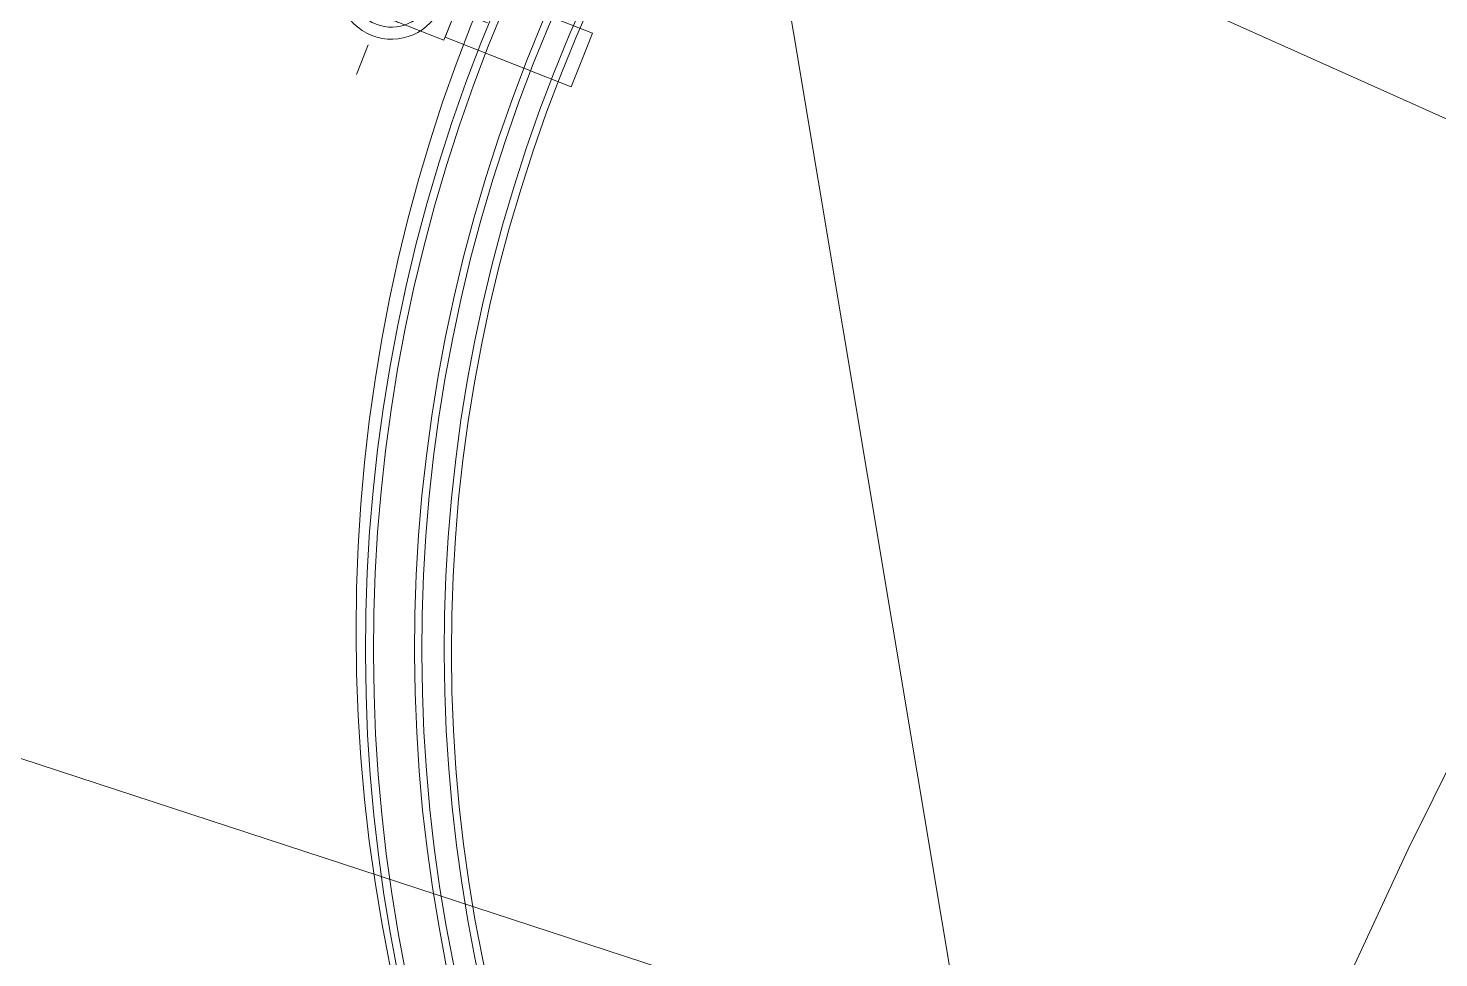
# Model space of a CAD drawing. Header units: metres. Extents: x -207 to 292, y -187 to 169.
# Drawn here: x -36.004 to -31.598, y 3.03 to 5.933 of the extents above; entities that cross this region are included whole.
import ezdxf

# ---------------------------------------------------------------- set-up
doc = ezdxf.new("R2010")
doc.units = ezdxf.units.M
doc.linetypes.add('Dash', pattern=[0.006, 0.003, -0.003])
for name, color, linetype, lineweight in [('C-TOPO-MAJR', 7, 'Continuous', 35), ('C-TOPO-MINR', 7, 'Continuous', 9), ('EQUIPOS PIS', 7, 'Continuous', 9), ('P-SANR-FIXT', 7, 'Continuous', 9), ('P-SANR-FIXT-HDLN', 7, 'Dash', 9)]:
    doc.layers.add(name, color=color, linetype=linetype, lineweight=lineweight)
doc.layers.add('PR10-ARQ-PL-001-Emplazamiento-C-1_dwg', color=7, linetype='Continuous', lineweight=9, true_color=0x767676)

# ---------------------------------------------------------------- blocks, each defined once
blk = doc.blocks.new('M_Estanque-Terraza - M_Estanque-Terraza-2331352-PLANTA EMPLAZAMIENTO ACTUALIZADO')
at = {"layer": 'P-SANR-FIXT'}
for radius, start in [(5.1516, 0), (5.1516, 0), (5.1266, 360), (5.1266, 360), (4.9983, 360), (4.9755, 360), (4.9059, 0), (4.8832, 0)]:
    blk.add_arc((0, 0), radius, start, 180, dxfattribs=at)
blk = doc.blocks.new('M_Tuberia Alimentación-01 - M_Tuberia Alimentación-01-2152466-PLANTA EMPLAZAMIENTO ACTUALIZADO')
at = {"layer": 'P-SANR-FIXT'}
for p, q in [((-0.2485, 0.3201), (-0.2551, 0.3201)), ((-0.2551, 0.3201), (-0.2551, 0.2959)), ((-0.2551, 0.0118), (-0.2551, 0.3169)), ((-0.2485, 0.3169), (-0.2551, 0.3169)), ((-0.2485, 0.2959), (-0.2485, 0.3201)), ((-0.2485, 0.3169), (-0.2485, 0.0118)), ((-0.2551, 0.2959), (-0.2551, -0.0196)), ((-0.2485, -0.0196), (-0.2485, 0.2959)), ((0.2154, 0.1), (0.1059, 0.1)), ((0.2154, 0), (0.2154, 0.1)), ((0.6388, 0.09), (0.2154, 0.09)), ((0.2154, 0), (0.2154, 0.09)), ((0.6388, 0.09), (0.6388, 0)), ((-0.2162, 0.0647), (-0.2485, 0.0647)), ((-0.2485, 0), (-0.2485, 0.0647)), ((-0.2162, 0.0647), (-0.2162, 0)), ((-0.2551, 0.0118), (-0.2551, -0.025)), ((-0.2551, 0.0118), (-0.2485, 0.0118)), ((-0.2485, -0.025), (-0.2485, 0.0118)), ((-0.2485, -0.0647), (-0.2485, 0)), ((-0.1681, 0.0296), (-0.2162, 0.0296)), ((-0.2162, 0), (-0.2162, 0.0296)), ((-0.2162, 0), (-0.2162, -0.0647)), ((-0.1681, 0.0296), (-0.1681, 0)), ((-0.1681, 0), (-0.1681, -0.0296)), ((0.2154, -0.1), (0.2154, 0)), ((0.2154, -0.09), (0.2154, 0)), ((0.6388, 0), (0.6388, -0.09)), ((-0.2551, -0.0196), (-0.2485, -0.0196)), ((-0.2551, -0.025), (-0.2485, -0.025)), ((-0.2162, -0.0296), (-0.2162, 0)), ((-0.2162, -0.0296), (-0.1681, -0.0296)), ((-0.2485, -0.0647), (-0.2162, -0.0647)), ((0.1059, -0.1), (0.2154, -0.1)), ((0.2154, -0.09), (0.6388, -0.09))]:
    blk.add_line(p, q, dxfattribs=at)
at = {"layer": 'P-SANR-FIXT', "flags": 128}
for points in [[(0.1059, 0.1), (0.1017, 0.1), (0.0974, 0.1), (0.0932, 0.1), (0.089, 0.1), (0.0849, 0.1), (0.0807, 0.1), (0.0766, 0.1), (0.0726, 0.1), (0.0686, 0.1), (0.0647, 0.1), (0.0608, 0.1), (0.057, 0.1), (0.0533, 0.1), (0.0496, 0.1), (0.0461, 0.1), (0.0427, 0.1), (0.0393, 0.1), (0.0361, 0.1), (0.0329, 0.1), (0.0299, 0.1), (0.027, 0.1), (0.0243, 0.1), (0.0216, 0.1), (0.0191, 0.1), (0.0168, 0.1), (0.0146, 0.1), (0.0125, 0.1), (0.0106, 0.1), (0.0088, 0.1), (0.0072, 0.1), (0.0057, 0.1), (0.0044, 0.1), (0.0033, 0.1), (0.0023, 0.1), (0.0015, 0.1), (0.0009, 0.1), (0.0004, 0.1), (0.0001, 0.1), (0, 0.1)], [(0, -0.1), (0.0001, -0.1), (0.0003, -0.1), (0.0008, -0.1), (0.0014, -0.1), (0.0021, -0.1), (0.003, -0.1), (0.0041, -0.1), (0.0054, -0.1), (0.0068, -0.1), (0.0084, -0.1), (0.0101, -0.1), (0.012, -0.1), (0.014, -0.1), (0.0162, -0.1), (0.0185, -0.1), (0.021, -0.1), (0.0236, -0.1), (0.0263, -0.1), (0.0291, -0.1), (0.0321, -0.1), (0.0352, -0.1), (0.0384, -0.1), (0.0417, -0.1), (0.0452, -0.1), (0.0487, -0.1), (0.0523, -0.1), (0.056, -0.1), (0.0598, -0.1), (0.0636, -0.1), (0.0675, -0.1), (0.0715, -0.1), (0.0755, -0.1), (0.0796, -0.1), (0.0837, -0.1), (0.0879, -0.1), (0.0921, -0.1), (0.0963, -0.1), (0.1005, -0.1), (0.1047, -0.1), (0.1059, -0.1)]]:
    blk.add_lwpolyline(points, dxfattribs=at)
at = {"layer": 'P-SANR-FIXT'}
for radius, start, end in [(0.1685, 360, 180), (0.1685, 360, 180), (0.1685, 360, 180), (0.1685, 360, 180), (0.1685, 360, 180), (0.1685, 360, 180), (0.1308, 0, 180), (0.1308, 360, 180), (0.1308, 360, 180), (0.1308, 360, 180), (0.109, 360, 180), (0.109, 360, 180), (0.109, 360, 180), (0.109, 360, 180), (0.1, 0, 180), (0.091, 0, 180), (0.091, 0, 180), (0.091, 0, 180), (0.091, 0, 180), (0.1685, 180, 360), (0.1685, 180, 360), (0.1685, 180, 360), (0.1685, 180, 360), (0.1685, 180, 360), (0.1685, 180, 360), (0.1308, 180, 0), (0.1308, 180, 360), (0.1308, 180, 360), (0.1308, 180, 360), (0.109, 180, 360), (0.109, 180, 360), (0.109, 180, 360), (0.109, 180, 360), (0.1, 180, 0), (0.091, 180, 0), (0.091, 180, 0), (0.091, 180, 0), (0.091, 180, 0)]:
    blk.add_arc((0, 0), radius, start, end, dxfattribs=at)
at = {"layer": 'P-SANR-FIXT-HDLN'}
for p, q in [((0, 0), (0, 0.301)), ((-0.3222, 0), (0, 0)), ((0.3222, 0), (0, 0)), ((0, 0), (0, -0.301))]:
    blk.add_line(p, q, dxfattribs=at)
blk = doc.blocks.new('YADRAN_LASQUEMAS_ARQ_MO_002_TERRAZAS_rvt-1-PLANTA EMPLAZAMIENTO ACTUALIZADO')
at = {"layer": 'P-SANR-FIXT', "lineweight": 9}
for name, p, rotation in [('M_Estanque-Terraza - M_Estanque-Terraza-2331352-PLANTA EMPLAZAMIENTO ACTUALIZADO', (-29.798, 3.9952), 72.88020417694379), ('M_Tuberia Alimentación-01 - M_Tuberia Alimentación-01-2152466-PLANTA EMPLAZAMIENTO ACTUALIZADO', (-34.8695, 6.0669), 338.5391782009776)]:
    blk.add_blockref(name, p, dxfattribs=dict(at, rotation=rotation))
blk = doc.blocks.new('PR10-ARQ-PL-001-Emplazamiento-C-1_dwg-674643-PLANTA EMPLAZAMIENTO ACTUALIZADO')
at = {"layer": 'C-TOPO-MAJR', "color": 1, "lineweight": 9, "true_color": 0xff0000, "flags": 128}
blk.add_lwpolyline([(-27.2678, -10.8213), (-30.9585, -2.0775), (-32.2353, 2.2031), (-31.6933, 3.3696), (-30.9098, 4.9475), (-30.8894, 5.0037), (-31.124, 5.4476), (-31.8302, 5.7639), (-33.9418, 6.7098), (-36.7207, 7.8261)], dxfattribs=at)
at = {"layer": 'C-TOPO-MINR', "color": 9, "true_color": 0xc0c0c0, "flags": 128}
blk.add_lwpolyline([(-25.1754, 6.8403), (-31.3745, 9.4222), (-31.3912, 9.4289), (-31.5395, 9.4441), (-31.5459, 9.4914), (-31.684, 9.4682), (-31.7383, 9.476), (-31.7316, 9.5179), (-31.7969, 9.4764), (-31.8627, 9.4518), (-31.9223, 9.4517), (-31.9586, 9.4744), (-31.9919, 9.429), (-32.1748, 9.4167), (-32.1367, 9.3996), (-32.2707, 9.3521), (-32.31, 9.3116), (-32.2136, 9.2845), (-32.4776, 9.1295), (-32.5741, 8.9633), (-33.9226, 7.7709), (-33.0738, 2.6861), (-36.4417, 3.7876)], dxfattribs=at)
at = {"layer": 'EQUIPOS PIS'}
blk.add_circle((-29.833, 4.0505), 5.1472, dxfattribs=at)

msp = doc.modelspace()

# ---------------------------------------------------------------- linework, layer by layer
at = {"layer": 'C-TOPO-MAJR', "color": 1, "lineweight": 9, "true_color": 0xff0000, "flags": 128}
msp.add_lwpolyline([(-27.2678, -10.8213), (-30.9585, -2.0775), (-32.2353, 2.2031), (-31.6933, 3.3696), (-30.9098, 4.9475), (-30.8894, 5.0037), (-31.124, 5.4476), (-31.8302, 5.7639), (-33.9418, 6.7098), (-36.7207, 7.8261)], dxfattribs=at)
at = {"layer": 'C-TOPO-MINR', "color": 9, "true_color": 0xc0c0c0, "flags": 128}
msp.add_lwpolyline([(-36.4417, 3.7876), (-33.0738, 2.6861), (-33.9226, 7.7709), (-32.5741, 8.9633), (-32.4776, 9.1295), (-32.2136, 9.2845), (-32.31, 9.3116), (-32.2707, 9.3521), (-32.1367, 9.3996), (-32.1748, 9.4167), (-31.9919, 9.429), (-31.9586, 9.4744), (-31.9223, 9.4517), (-31.8627, 9.4518), (-31.7969, 9.4764), (-31.7316, 9.5179), (-31.7383, 9.476), (-31.684, 9.4682), (-31.5459, 9.4914), (-31.5395, 9.4441), (-31.3912, 9.4289), (-31.3745, 9.4222), (-25.1754, 6.8403)], dxfattribs=at)

# ---------------------------------------------------------------- block references
at = {"lineweight": 5}
msp.add_blockref('YADRAN_LASQUEMAS_ARQ_MO_002_TERRAZAS_rvt-1-PLANTA EMPLAZAMIENTO ACTUALIZADO', (0, 0), dxfattribs=at)
at = {"layer": 'PR10-ARQ-PL-001-Emplazamiento-C-1_dwg', "color": 7}
msp.add_blockref('PR10-ARQ-PL-001-Emplazamiento-C-1_dwg-674643-PLANTA EMPLAZAMIENTO ACTUALIZADO', (0, 0), dxfattribs=at)

doc.saveas('drawing.dxf')
